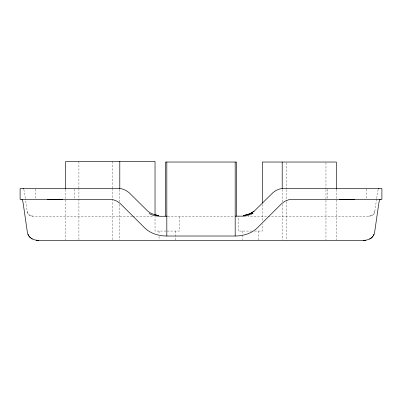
<?xml version="1.0" encoding="UTF-8"?>
<svg xmlns="http://www.w3.org/2000/svg" width="402" height="402" viewBox="0 0 402 402"><rect width="100%" height="100%" fill="white"/><g stroke="black" fill="none" stroke-linecap="round" stroke-linejoin="round"><path stroke-width="0.3" stroke-dasharray="2.01 1.51" d="M376.594 198.98L374.81 211.241C374.679 214.854 370.91 216.477 367.75 216.165L248.024 216.165M376.684 198.382L377.393 193.483A27.306 2.779 90 0 1 378.317 189.367M374.815 211.196C374.619 213.13 373.483 215.065 371.543 215.658M370.76 215.884L368.941 216.13M132.409 216.165L34.25 216.165C31.09 216.477 27.316 214.854 27.19 211.241L25.406 198.98M132.781 216.165L153.8 216.165M167.724 216.165L234.572 216.165M166.046 231.055L155.036 231.055L155.036 216.165M167.167 231.055L179.292 231.055L179.292 216.165M252.069 231.055L238.135 231.055L238.135 216.165M254.662 231.055L262.39 231.055L262.39 224.231M33.059 216.13L31.24 215.884M30.462 215.658C28.517 215.065 27.381 213.13 27.185 211.196M25.316 198.382L24.607 193.483A27.306 2.779 -90 0 0 23.683 189.367M366.328 189.161L366.328 199.387M336.338 189.412L336.338 239.904M327.731 189.161L327.731 199.387M325.967 162.659L325.967 189.035M325.967 189.664L325.967 239.899M286.299 162.659L286.299 189.035M286.299 189.664L286.299 200.965M286.299 201.593L286.299 240.527M282.204 189.412L282.204 201.854M282.204 204.347L282.204 239.904M262.39 204.347L262.39 221.13M258.38 231.055L258.38 239.934M242.14 231.055L242.14 234.607M242.14 235.2L242.14 239.934M175.287 231.055L175.287 239.934M159.046 231.055L159.046 234.014M159.046 236.381L159.046 239.934M119.796 189.442L119.796 201.874M119.796 204.357L119.796 239.904M112.284 161.473L112.284 187.824M112.284 188.453L112.284 239.899M78.918 161.473L78.918 187.824M78.918 188.453L78.918 239.899M74.269 189.161L74.269 199.387M65.662 189.442L65.662 239.904M35.672 189.161L35.672 199.387"/><path stroke-width="0.6" d="M21.728 199.387A27.306 2.779 -90 0 1 23.331 204.367L27.185 231.019C27.497 239.024 36.2 241.275 42.793 240.527L359.207 240.527C365.8 241.275 374.503 239.024 374.815 231.019L378.669 204.367A27.306 2.779 -90 0 1 380.272 199.387M373.368 235.547L373.94 234.281M372.865 236.411L371.503 237.934L369.704 239.069M243.275 215.608C247.32 214.854 251.577 213.673 254.627 210.754L273.028 192.573L276.184 190.367L279.576 189.015A40.481 23.416 -90 0 1 283.083 188.558L381.9 188.558L381.9 199.387L291.963 199.387A40.481 23.416 -90 0 0 288.48 199.834L285.048 201.201L281.857 203.437L257.26 227.949C251.451 233.602 243.14 236.009 235.18 236.019L166.82 236.019C158.855 236.009 150.549 233.602 144.74 227.949L120.143 203.437L116.952 201.201L113.52 199.834A40.481 23.416 90 0 0 110.037 199.387L20.1 199.387L20.1 188.558L118.917 188.558A40.481 23.416 90 0 1 122.424 189.015L125.816 190.367L128.972 192.573L147.373 210.754C150.353 213.618 154.509 214.789 158.458 215.562M254.109 211.241L249.712 213.834L243.542 215.562M251.647 212.924L252.928 213.527L247.049 215.743L243.959 216.155L235.18 216.165M365.689 240.17L363.172 240.416M57.647 199.422L62.657 199.387M349.564 199.422L354.71 199.387M47.29 199.387L52.436 199.422M167.167 216.165C161.081 216.371 154.534 216.738 149.067 213.527M339.343 199.387L344.353 199.422M38.828 240.416L36.311 240.17M158.725 215.608L155.589 214.929M251.541 212.975L252.928 213.527M31.24 238.486L32.296 239.069M30.497 237.934L29.135 236.411M28.06 234.281L28.632 235.547M336.338 189.035L336.338 162.031L262.39 162.031L262.39 203.1M282.204 162.031L282.204 188.789M236.456 216.165L236.456 162.031L165.544 162.031L165.544 216.165M235.18 162.031L235.18 236.019M166.82 162.031L166.82 236.019M155.036 214.924L155.036 161.473L65.662 161.473L65.662 188.819M119.796 161.473L119.796 188.819M378.649 188.759A27.306 2.779 90 0 1 378.991 188.558M349.469 199.382A19.326 1.015 0 0 1 344.454 199.382M23.009 188.558A27.306 2.779 -90 0 1 23.351 188.759M57.592 199.402A19.326 1.035 0 0 1 52.491 199.402"/></g></svg>
